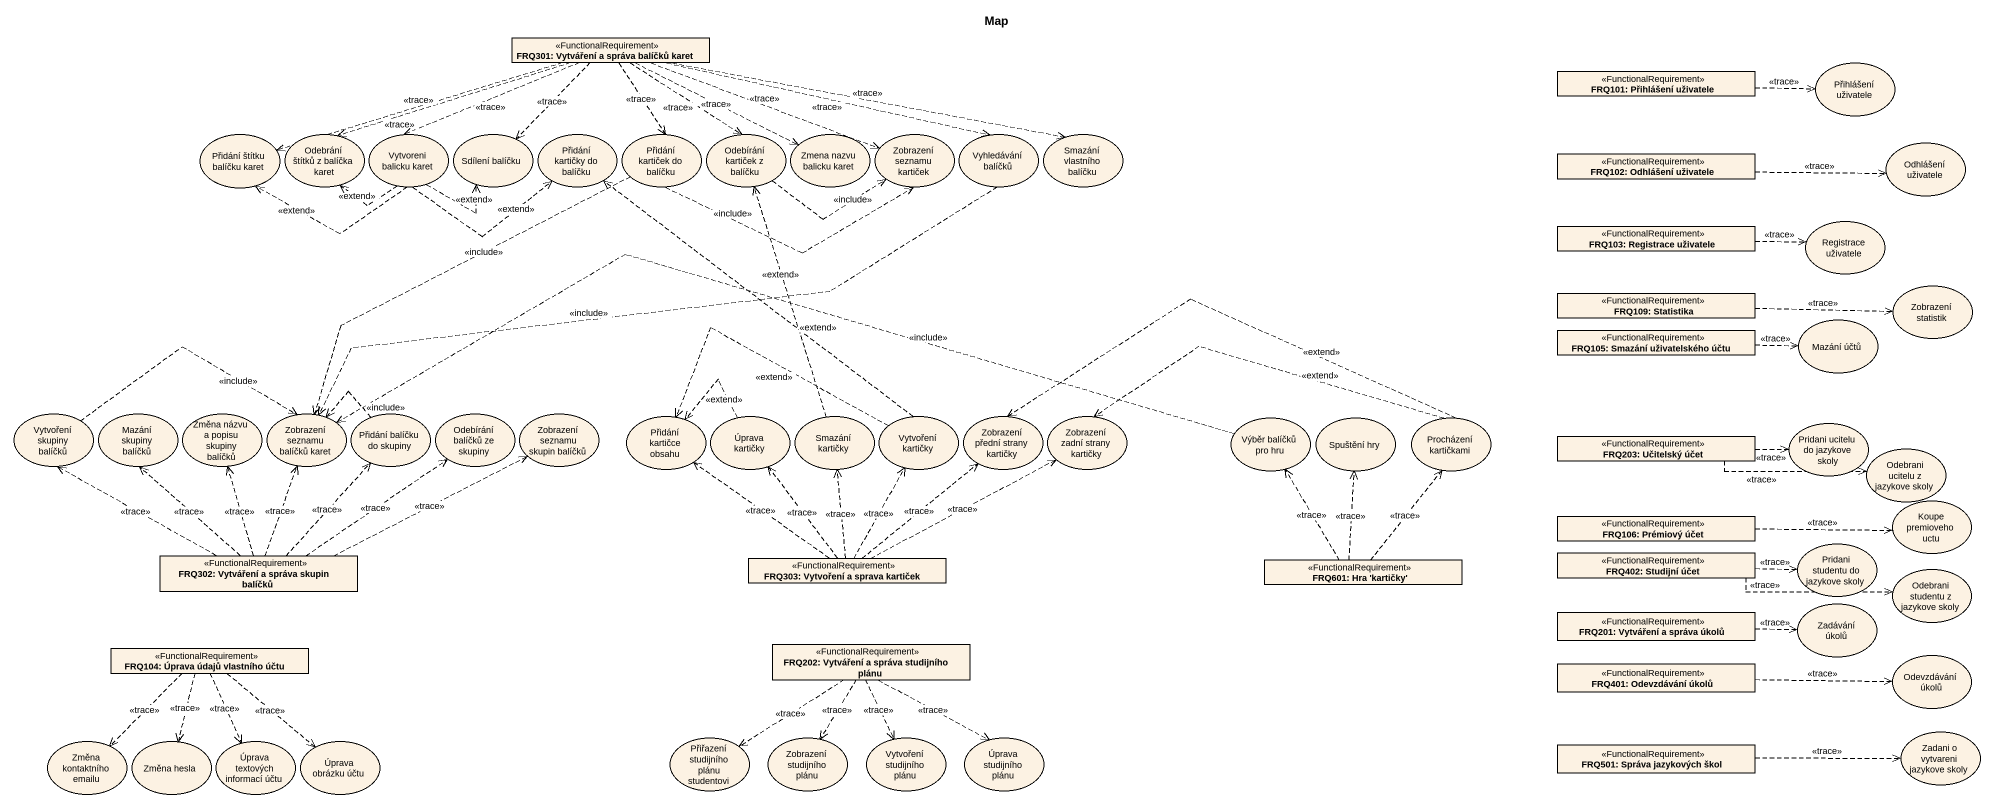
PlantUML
@startuml
title Map
allowmixing
hide circle
hide empty members
class "FRQ301: Vytváření a správa balíčků karet" as FRQ301_Vytváření_a_správa <<FunctionalRequirement>>
class "FRQ101: Přihlášení uživatele" as FRQ101_Přihlášení_uživatele <<FunctionalRequirement>>
usecase "Přihlášení uživatele" as Přihlášení_uživatele
usecase "Přidání štítku balíčku karet" as Přidání_štítku_balíčku_karet
usecase "Odebrání štítků z balíčka karet" as Odebrání_štítků_z_balíčka
usecase "Vytvoreni balicku karet" as Vytvoreni_balicku_karet
usecase "Sdílení balíčku" as Sdílení_balíčku
usecase "Přidání kartičky do balíčku" as Přidání_kartičky_do_balíčku
usecase "Přidání kartiček do balíčku" as Přidání_kartiček_do_balíčku
usecase "Odebírání kartiček z balíčku" as Odebírání_kartiček_z_balíčku
usecase "Zmena nazvu balicku karet" as Zmena_nazvu_balicku_karet
usecase "Zobrazení seznamu kartiček" as Zobrazení_seznamu_kartiček
usecase "Vyhledávání balíčků" as Vyhledávání_balíčků
usecase "Smazání vlastního balíčku" as Smazání_vlastního_balíčku
class "FRQ102: Odhlášení uživatele" as FRQ102_Odhlášení_uživatele <<FunctionalRequirement>>
usecase "Odhlášení uživatele" as Odhlášení_uživatele
class "FRQ103: Registrace uživatele" as FRQ103_Registrace_uživatele <<FunctionalRequirement>>
usecase "Registrace uživatele" as Registrace_uživatele
class "FRQ109: Statistika" as FRQ109_Statistika <<FunctionalRequirement>>
usecase "Zobrazení statistik" as Zobrazení_statistik
class "FRQ105: Smazání uživatelského účtu" as FRQ105_Smazání <<FunctionalRequirement>>
usecase "Mazání účtů" as Mazání_účtů
usecase "Vytvoření skupiny balíčků" as Vytvoření_skupiny_balíčků
usecase "Mazání skupiny balíčků" as Mazání_skupiny_balíčků
usecase "Změna názvu a popisu skupiny balíčků" as Změna_názvu_a_popisu
usecase "Zobrazení seznamu balíčků karet" as Zobrazení_seznamu_balíčků
usecase "Přidání balíčku do skupiny" as Přidání_balíčku_do_skupiny
usecase "Odebírání balíčků ze skupiny" as Odebírání_balíčků_ze_skupiny
usecase "Zobrazení seznamu skupin balíčků" as Zobrazení_seznamu_skupin
usecase "Přidání kartičce obsahu" as Přidání_kartičce_obsahu
usecase "Úprava kartičky" as Úprava_kartičky
usecase "Smazání kartičky" as Smazání_kartičky
usecase "Vytvoření kartičky" as Vytvoření_kartičky
usecase "Zobrazení přední strany kartičky" as Zobrazení_přední_strany
usecase "Zobrazení zadní strany kartičky" as Zobrazení_zadní_strany
usecase "Výběr balíčků pro hru" as Výběr_balíčků_pro_hru
usecase "Spuštění hry" as Spuštění_hry
usecase "Procházení kartičkami" as Procházení_kartičkami
usecase "Pridani ucitelu do jazykove skoly" as Pridani_ucitelu_do_jazykove
class "FRQ203: Učitelský účet" as FRQ203_Učitelský_účet <<FunctionalRequirement>>
usecase "Odebrani ucitelu z jazykove skoly" as Odebrani_ucitelu_z_jazykove
usecase "Koupe premioveho uctu" as Koupe_premioveho_uctu
class "FRQ106: Prémiový účet" as FRQ106_Prémiový_účet <<FunctionalRequirement>>
class "FRQ302: Vytváření a správa skupin balíčků" as FRQ302_Vytváření_a_správa <<FunctionalRequirement>>
class "FRQ303: Vytvoření a sprava kartiček" as FRQ303_Vytvoření_a_sprava <<FunctionalRequirement>>
class "FRQ601: Hra 'kartičky'" as FRQ601_Hra_kartičky <<FunctionalRequirement>>
class "FRQ402: Studijní účet" as FRQ402_Studijní_účet <<FunctionalRequirement>>
usecase "Pridani studentu do jazykove skoly" as Pridani_studentu_do
usecase "Odebrani studentu z jazykove skoly" as Odebrani_studentu_z
class "FRQ201: Vytváření a správa úkolů" as FRQ201_Vytváření_a_správa <<FunctionalRequirement>>
usecase "Zadávání úkolů" as Zadávání_úkolů
class "FRQ104: Úprava údajů vlastního účtu" as FRQ104_Úprava_údajů <<FunctionalRequirement>>
class "FRQ202: Vytváření a správa studijního plánu" as FRQ202_Vytváření_a_správa <<FunctionalRequirement>>
usecase "Odevzdávání úkolů" as Odevzdávání_úkolů
class "FRQ401: Odevzdávání úkolů" as FRQ401_Odevzdávání_úkolů <<FunctionalRequirement>>
usecase "Zadani o vytvareni jazykove skoly" as Zadani_o_vytvareni_jazykove
usecase "Změna kontaktního emailu" as Změna_kontaktního_emailu
usecase "Změna hesla" as Změna_hesla
usecase "Úprava textových informací účtu" as Úprava_textových_informací
usecase "Úprava obrázku účtu" as Úprava_obrázku_účtu
usecase "Přiřazení studijního plánu studentovi" as Přiřazení_studijního_plánu
usecase "Zobrazení studijního plánu" as Zobrazení_studijního_plánu
usecase "Vytvoření studijního plánu" as Vytvoření_studijního_plánu
usecase "Úprava studijního plánu" as Úprava_studijního_plánu
class "FRQ501: Správa jazykových škol" as FRQ501_Správa_jazykových <<FunctionalRequirement>>
FRQ301_Vytváření_a_správa .left.> Přidání_štítku_balíčku_karet : <<trace>>
FRQ301_Vytváření_a_správa .left.> Odebrání_štítků_z_balíčka : <<trace>>
FRQ301_Vytváření_a_správa .left.> Vytvoreni_balicku_karet : <<trace>>
FRQ301_Vytváření_a_správa ..> Sdílení_balíčku : <<trace>>
FRQ301_Vytváření_a_správa ..> Přidání_kartiček_do_balíčku : <<trace>>
FRQ301_Vytváření_a_správa ..> Odebírání_kartiček_z_balíčku : <<trace>>
FRQ301_Vytváření_a_správa .right.> Zmena_nazvu_balicku_karet : <<trace>>
FRQ301_Vytváření_a_správa .right.> Zobrazení_seznamu_kartiček : <<trace>>
FRQ301_Vytváření_a_správa .right.> Vyhledávání_balíčků : <<trace>>
FRQ301_Vytváření_a_správa .right.> Smazání_vlastního_balíčku : <<trace>>
FRQ101_Přihlášení_uživatele .right.> Přihlášení_uživatele : <<trace>>
Vytvoreni_balicku_karet .left.> Přidání_štítku_balíčku_karet : <<extend>>
Vytvoreni_balicku_karet .left.> Odebrání_štítků_z_balíčka : <<extend>>
Vytvoreni_balicku_karet .right.> Sdílení_balíčku : <<extend>>
Vytvoreni_balicku_karet .right.> Přidání_kartičky_do_balíčku : <<extend>>
Přidání_kartiček_do_balíčku .right.> Zobrazení_seznamu_kartiček : <<include>>
Přidání_kartiček_do_balíčku ..> Zobrazení_seznamu_balíčků : <<include>>
Odebírání_kartiček_z_balíčku .right.> Zobrazení_seznamu_kartiček : <<include>>
Vyhledávání_balíčků .left.> Zobrazení_seznamu_balíčků : <<include>>
FRQ102_Odhlášení_uživatele .right.> Odhlášení_uživatele : <<trace>>
FRQ103_Registrace_uživatele .right.> Registrace_uživatele : <<trace>>
FRQ109_Statistika .right.> Zobrazení_statistik : <<trace>>
FRQ105_Smazání .right.> Mazání_účtů : <<trace>>
Vytvoření_skupiny_balíčků .right.> Zobrazení_seznamu_balíčků : <<include>>
Přidání_balíčku_do_skupiny .left.> Zobrazení_seznamu_balíčků : <<include>>
Úprava_kartičky .left.> Přidání_kartičce_obsahu : <<extend>>
Smazání_kartičky .up.> Odebírání_kartiček_z_balíčku : <<extend>>
Vytvoření_kartičky .up.> Přidání_kartičky_do_balíčku : <<extend>>
Vytvoření_kartičky .left.> Přidání_kartičce_obsahu : <<extend>>
Výběr_balíčků_pro_hru .left.> Zobrazení_seznamu_balíčků : <<include>>
Procházení_kartičkami .left.> Zobrazení_přední_strany : <<extend>>
Procházení_kartičkami .left.> Zobrazení_zadní_strany : <<extend>>
FRQ203_Učitelský_účet .right.> Pridani_ucitelu_do_jazykove : <<trace>>
FRQ203_Učitelský_účet .right.> Odebrani_ucitelu_z_jazykove : <<trace>>
FRQ106_Prémiový_účet .right.> Koupe_premioveho_uctu : <<trace>>
FRQ302_Vytváření_a_správa .up.> Vytvoření_skupiny_balíčků : <<trace>>
FRQ302_Vytváření_a_správa .up.> Mazání_skupiny_balíčků : <<trace>>
FRQ302_Vytváření_a_správa .up.> Změna_názvu_a_popisu : <<trace>>
FRQ302_Vytváření_a_správa .up.> Zobrazení_seznamu_balíčků : <<trace>>
FRQ302_Vytváření_a_správa .up.> Přidání_balíčku_do_skupiny : <<trace>>
FRQ302_Vytváření_a_správa .up.> Odebírání_balíčků_ze_skupiny : <<trace>>
FRQ302_Vytváření_a_správa .right.> Zobrazení_seznamu_skupin : <<trace>>
FRQ303_Vytvoření_a_sprava .up.> Přidání_kartičce_obsahu : <<trace>>
FRQ303_Vytvoření_a_sprava .up.> Úprava_kartičky : <<trace>>
FRQ303_Vytvoření_a_sprava .up.> Smazání_kartičky : <<trace>>
FRQ303_Vytvoření_a_sprava .up.> Vytvoření_kartičky : <<trace>>
FRQ303_Vytvoření_a_sprava .up.> Zobrazení_přední_strany : <<trace>>
FRQ303_Vytvoření_a_sprava .right.> Zobrazení_zadní_strany : <<trace>>
FRQ601_Hra_kartičky .up.> Výběr_balíčků_pro_hru : <<trace>>
FRQ601_Hra_kartičky .up.> Spuštění_hry : <<trace>>
FRQ601_Hra_kartičky .up.> Procházení_kartičkami : <<trace>>
FRQ402_Studijní_účet .right.> Pridani_studentu_do : <<trace>>
FRQ402_Studijní_účet .right.> Odebrani_studentu_z : <<trace>>
FRQ201_Vytváření_a_správa .right.> Zadávání_úkolů : <<trace>>
FRQ104_Úprava_údajů ..> Změna_kontaktního_emailu : <<trace>>
FRQ104_Úprava_údajů ..> Změna_hesla : <<trace>>
FRQ104_Úprava_údajů ..> Úprava_textových_informací : <<trace>>
FRQ104_Úprava_údajů ..> Úprava_obrázku_účtu : <<trace>>
FRQ202_Vytváření_a_správa ..> Přiřazení_studijního_plánu : <<trace>>
FRQ202_Vytváření_a_správa ..> Zobrazení_studijního_plánu : <<trace>>
FRQ202_Vytváření_a_správa ..> Vytvoření_studijního_plánu : <<trace>>
FRQ202_Vytváření_a_správa ..> Úprava_studijního_plánu : <<trace>>
FRQ401_Odevzdávání_úkolů .right.> Odevzdávání_úkolů : <<trace>>
FRQ501_Správa_jazykových .right.> Zadani_o_vytvareni_jazykove : <<trace>>
@enduml
